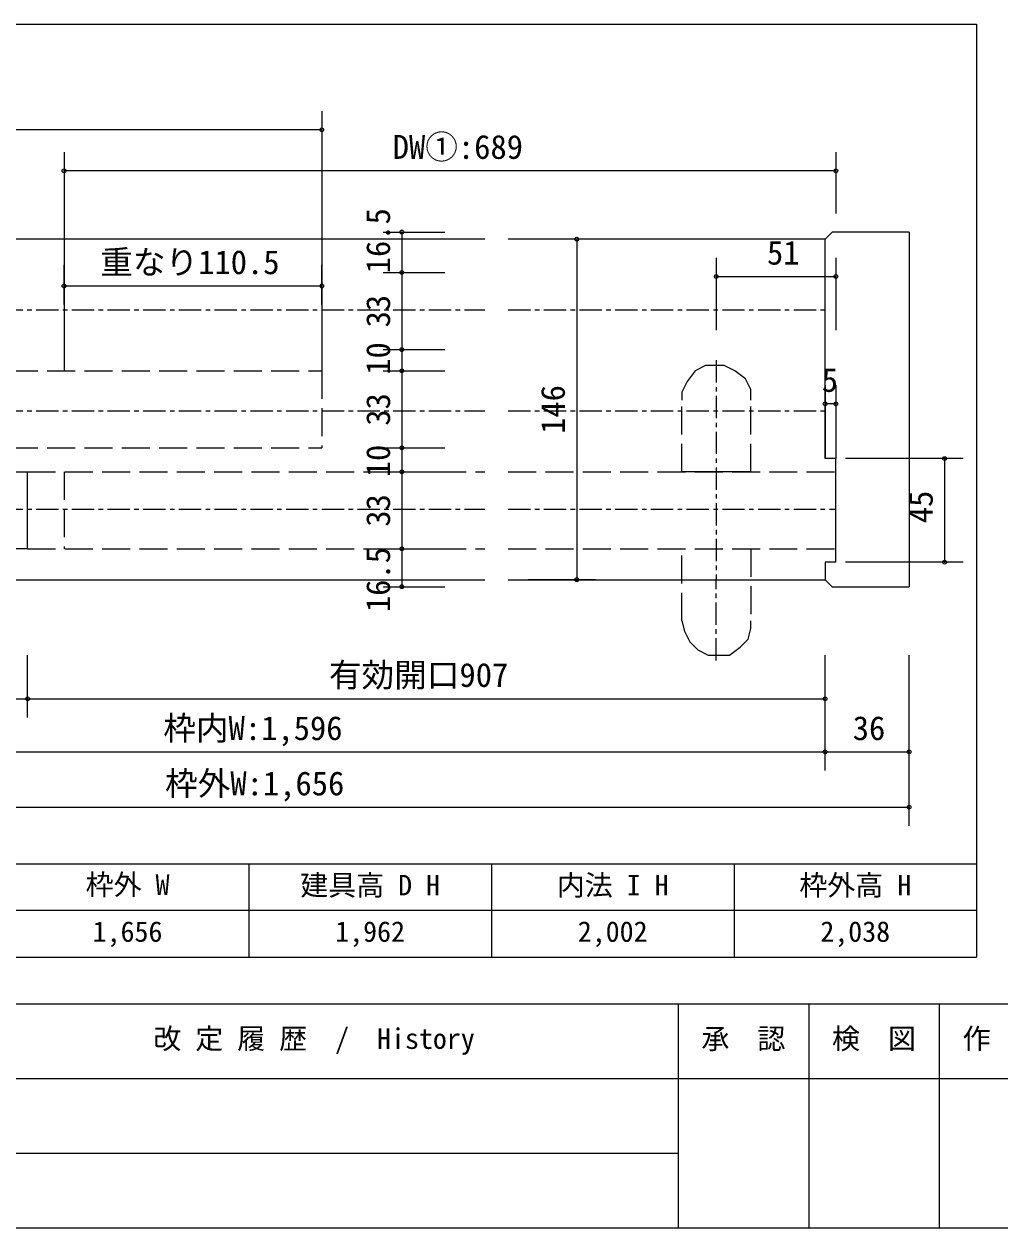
# Model space of a CAD drawing. Units: millimetres at full size. Extents: x -800 to 800, y -560 to 560.
# Drawn here: x -256 to 162, y -560 to -44 of the extents above; entities that cross this region are included whole.
import ezdxf
from ezdxf.enums import TextEntityAlignment as Align

# ---------------------------------------------------------------- set-up
doc = ezdxf.new("R2010")
doc.units = ezdxf.units.MM
doc.header["$LTSCALE"] = 4
doc.header["$PDMODE"] = 32
doc.header["$PDSIZE"] = 1.6
doc.linetypes.add('DASHED3', pattern=[4, 3, -1])
doc.linetypes.add('USER12', pattern=[3.826934, 2.391833, -0.478367, 0.478367, -0.478367])
doc.layers.add('0-0', color=7, linetype='Continuous', lineweight=25)
doc.layers.add('3-0', color=4, linetype='Continuous', lineweight=9)
doc.styles.add('ＭＳ ゴシック', font='')
doc.styles.get('ＭＳ ゴシック').set_extended_font_data('MS Gothic')

msp = doc.modelspace()

# ---------------------------------------------------------------- linework, layer by layer
at = {"layer": '0-0'}
for p, q in [((-780, -44), (152, -44)), ((152, -44), (152, -444)), ((-780, -404), (152, -404)), ((-160, -404), (-160, -444)), ((-56, -404), (-56, -444)), ((48, -404), (48, -444)), ((152, -424), (-780, -424)), ((-800, -464), (800, -464)), ((24, -464), (24, -560)), ((80, -464), (80, -560)), ((136, -464), (136, -560)), ((-476, -496), (800, -496)), ((-476, -528), (24, -528)), ((-800, -560), (800, -560))]:
    msp.add_line(p, q, dxfattribs=at)
msp.add_lwpolyline([(-780, -44), (-780, -444), (152, -444)], dxfattribs=at)
at = {"layer": '3-0'}
for p, q in [((-128.783, -81.293), (-128.783, -192.651)), ((-128.783, -89.293), (-490.648, -89.293)), ((-239.272, -98.855), (-239.272, -192.651)), ((91.636, -98.855), (91.636, -125.151)), ((91.636, -106.855), (-239.272, -106.855)), ((-102.404, -133.133), (-76.054, -133.133)), ((-94.404, -133.133), (-94.404, -150.502)), ((-11.466, -136.15), (-40.258, -136.15)), ((-19.466, -136.15), (-19.466, -282.163)), ((40.38, -144.183), (40.38, -175.166)), ((91.636, -144.183), (91.636, -175.166)), ((-239.272, -164.266), (-239.272, -147.202)), ((-128.783, -164.266), (-128.783, -147.202)), ((-102.404, -150.502), (-76.054, -150.502)), ((-94.404, -150.502), (-94.404, -183.539)), ((40.38, -152.183), (91.636, -152.183)), ((-239.272, -156.266), (-128.783, -156.266)), ((-102.404, -183.539), (-76.054, -183.539)), ((-94.404, -183.539), (-94.404, -192.651)), ((-102.404, -192.651), (-76.054, -192.651)), ((-94.404, -192.651), (-94.404, -225.678)), ((87.08, -198.728), (87.08, -230.239)), ((91.636, -198.728), (91.636, -230.239)), ((91.636, -206.728), (87.08, -206.728)), ((-102.404, -225.678), (-76.054, -225.678)), ((-94.404, -225.678), (-94.404, -235.93)), ((146.287, -230.239), (95.848, -230.239)), ((138.287, -230.239), (138.287, -274.659)), ((-102.404, -235.93), (-76.054, -235.93)), ((-94.404, -235.93), (-94.404, -268.967)), ((-102.404, -268.967), (-76.054, -268.967)), ((-94.404, -268.967), (-94.404, -285.163)), ((146.287, -274.659), (95.848, -274.659)), ((-11.466, -282.163), (-40.258, -282.163)), ((-102.404, -285.163), (-76.054, -285.163)), ((-254.863, -341.187), (-254.863, -314.502)), ((87.08, -341.187), (87.08, -314.502)), ((87.08, -363.983), (87.08, -314.502)), ((123.08, -387.671), (123.08, -314.502)), ((123.08, -363.983), (123.08, -314.502)), ((-374.463, -333.187), (-254.863, -333.187)), ((-254.863, -333.187), (87.08, -333.187)), ((-691.102, -355.983), (87.08, -355.983)), ((87.08, -355.983), (123.08, -355.983)), ((-715.102, -379.671), (123.08, -379.671))]:
    msp.add_line(p, q, dxfattribs=at)
at = {"layer": '3-0', "color": 7, "lineweight": 18}
for p, q in [((87.08, -136.15), (90.08, -133.15)), ((123.08, -133.15), (90.08, -133.15)), ((123.08, -133.15), (123.08, -285.163)), ((-58.865, -136.15), (-587.998, -136.15)), ((87.08, -196.067), (87.08, -151.642)), ((-291.315, -235.93), (-254.863, -235.93)), ((-254.863, -268.967), (-254.863, -235.93)), ((55.184, -235.93), (25.572, -235.93)), ((-254.863, -268.967), (-587.998, -268.967)), ((87.08, -274.659), (87.08, -282.163)), ((91.636, -274.659), (87.08, -274.659)), ((-691.102, -282.163), (-58.865, -282.163)), ((-48.865, -282.163), (87.08, -282.163)), ((87.08, -282.163), (90.08, -285.163)), ((90.08, -285.163), (123.08, -285.163))]:
    msp.add_line(p, q, dxfattribs=at)
at = {"layer": '3-0', "linetype": 'USER12'}
for p, q in [((-587.998, -166.45), (-58.865, -166.45)), ((-48.865, -166.45), (87.08, -166.45)), ((40.38, -188.09), (40.38, -281.771)), ((-587.998, -209.735), (-58.865, -209.735)), ((-48.865, -209.735), (87.08, -209.735)), ((-587.998, -251.879), (-58.865, -251.879)), ((-48.865, -251.879), (91.636, -251.879)), ((40.38, -316.807), (40.38, -281.771))]:
    msp.add_line(p, q, dxfattribs=at)
at = {"layer": '3-0', "color": 7, "linetype": 'DASHED3', "lineweight": 25}
for p, q in [((-374.463, -192.651), (-128.783, -192.651)), ((-128.783, -192.651), (-128.783, -225.678)), ((25.572, -235.93), (25.572, -205.179)), ((55.184, -235.93), (55.184, -205.179)), ((-374.463, -225.678), (-128.783, -225.678)), ((-254.863, -235.93), (-58.865, -235.93)), ((-239.272, -235.93), (-239.272, -268.967)), ((-48.865, -235.93), (91.636, -235.93)), ((-254.863, -268.967), (-58.865, -268.967)), ((-48.865, -268.967), (91.636, -268.967)), ((25.572, -299.719), (25.572, -268.967)), ((55.184, -268.967), (55.184, -299.719))]:
    msp.add_line(p, q, dxfattribs=at)
at = {"layer": '3-0', "color": 7, "linetype": 'DASHED3', "lineweight": 18}
for p, q in [((55.184, -205.179), (55.184, -200.623)), ((55.184, -303.135), (55.184, -299.719))]:
    msp.add_line(p, q, dxfattribs=at)
at = {"layer": '3-0', "color": 7, "lineweight": 18}
for points in [[(87.08, -230.239), (87.08, -136.15), (-48.865, -136.15)], [(91.636, -274.659), (91.636, -230.239), (87.08, -230.239)]]:
    msp.add_lwpolyline(points, dxfattribs=at)
at = {"layer": '3-0', "color": 7, "linetype": 'DASHED3', "lineweight": 18}
for points in [[(55.184, -200.623), (52.908, -196.067), (48.352, -192.651), (43.796, -190.371), (35.824, -190.371), (31.268, -192.651), (27.848, -197.202), (25.572, -201.763), (25.572, -205.179)], [(25.572, -299.719), (26.707, -304.275), (28.988, -308.831), (32.404, -312.247), (36.96, -314.527), (46.071, -314.527), (50.627, -311.106), (54.048, -307.691), (55.184, -303.135)]]:
    msp.add_lwpolyline(points, dxfattribs=at)
at = {"layer": '3-0'}
for p in [(-128.783, -89.293), (-239.272, -106.855), (91.636, -106.855), (-94.404, -133.133), (-19.466, -136.15), (-94.404, -150.502), (40.38, -152.183), (91.636, -152.183), (-239.272, -156.266), (-128.783, -156.266), (-94.404, -183.539), (-94.404, -192.651), (87.08, -206.728), (91.636, -206.728), (-94.404, -225.678), (138.287, -230.239), (-94.404, -235.93), (-94.404, -268.967), (138.287, -274.659), (-19.466, -282.163), (-94.404, -285.163), (-254.863, -333.187), (87.08, -333.187), (87.08, -355.983), (123.08, -355.983), (123.08, -379.671)]:
    msp.add_point(p, dxfattribs=at)

# ---------------------------------------------------------------- texts
at = {"layer": '0-0', "style": 'ＭＳ ゴシック'}
for s, p in [('枠外 W', (-230, -419.92)), ('建具高 D H', (-138, -420.131)), ('内法 I H', (-28, -420.131)), ('枠外高 H', (76, -420.131)), ('1,656', (-227, -440)), ('1,962', (-123, -440)), ('2,002', (-19, -440)), ('2,038', (85, -440)), ('改 定 履 歴\u3000/\u3000History', (-201, -485.894)), ('承\u3000認', (34, -485.92)), ('検\u3000図', (90, -485.92)), ('作\u3000成', (146, -485.92))]:
    msp.add_text(s, height=8.798, dxfattribs=at).set_placement(p, align=Align.BOTTOM_LEFT)
at = {"layer": '3-0', "color": 7, "style": 'ＭＳ ゴシック'}
for s, p in [('DW①:689', (-98.343, -104.855)), ('51', (62.134, -150.183)), ('重なり110.5', (-223.744, -154.266)), ('5', (85.606, -204.728)), ('有効開口907', (-125.706, -331.187)), ('枠内W:1,596', (-196.711, -353.983)), ('36', (98.885, -353.983)), ('枠外W:1,656', (-195.938, -377.671))]:
    msp.add_text(s, height=10.26, dxfattribs=at).set_placement(p, align=Align.BOTTOM_LEFT)
for s, p in [('16.5', (-96.404, -150.826)), ('33', (-96.404, -174.021)), ('10', (-96.404, -194.315)), ('146', (-21.466, -219.664)), ('33', (-96.404, -216.165)), ('10', (-96.404, -238.243)), ('33', (-96.404, -259.449)), ('45', (136.287, -257.948)), ('16.5', (-96.404, -296.065))]:
    msp.add_text(s, height=10.26, rotation=90, dxfattribs=at).set_placement(p, align=Align.BOTTOM_LEFT)

doc.saveas('drawing.dxf')
